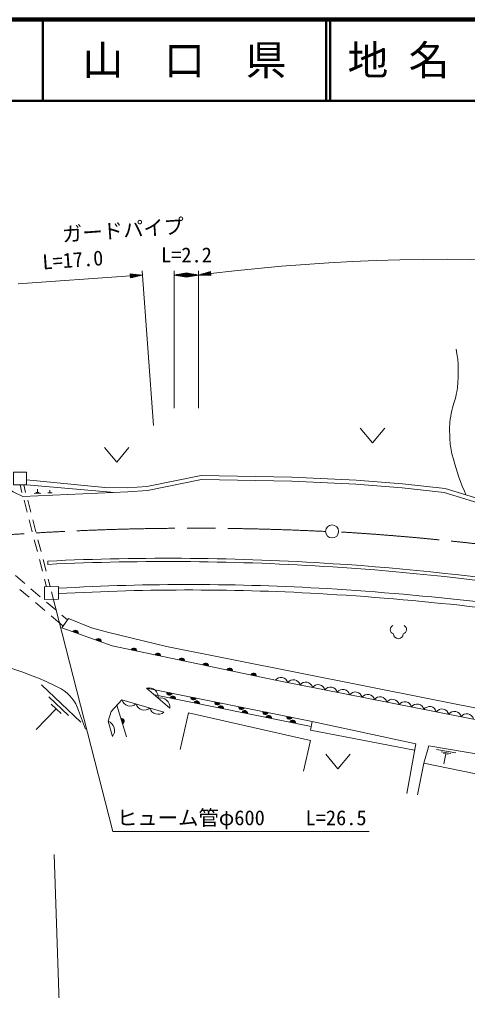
# Model space of a CAD drawing. Units: millimetres, scale not verified. Extents: x 40000 to 680000, y 20000 to 380000.
# Drawn here: x 330136 to 385101, y 260874 to 380000 of the extents above; entities that cross this region are included whole.
import ezdxf
from ezdxf.enums import TextEntityAlignment as Align

# ---------------------------------------------------------------- set-up
doc = ezdxf.new("R2010")
doc.units = ezdxf.units.MM
doc.header["$LTSCALE"] = 1000
doc.linetypes.add('CHAIN', pattern=[18.5, 12, -1.5, 3.5, -1.5])
for name, color, linetype, lineweight in [('M-BGD', 7, 'Continuous', 13), ('M-BMK', 2, 'CHAIN', 13), ('M-BMK-SRVR', 3, 'Continuous', 13), ('M-STR-HTXT', 7, 'Continuous', 13), ('M-STR-STRD', 7, 'Continuous', 13), ('M-TTL', 2, 'Continuous', 140), ('M-TTL-LINE', 7, 'Continuous', 50)]:
    doc.layers.add(name, color=color, linetype=linetype, lineweight=lineweight)
doc.layers.add('M-TTL-TXT', color=7, linetype='Continuous')
doc.styles.add('ＭＳ ゴシック', font='')
doc.styles.get('ＭＳ ゴシック').set_extended_font_data('MS Gothic')

msp = doc.modelspace()

# ---------------------------------------------------------------- linework, layer by layer
at = {"layer": 'M-BGD'}
for p, q in [((371934, 329867), (373434, 328067)), ((373434, 328067), (374934, 329867)), ((340575, 327477), (342075, 325677)), ((342075, 325677), (343575, 327477)), ((330448, 321985), (330209, 322906)), ((330899, 321989), (330661, 322906)), ((331023, 322906), (341832, 321989)), ((332773, 321874), (331962, 321837)), ((332565, 321973), (332160, 321955)), ((332363, 321964), (332343, 322396)), ((334136, 321937), (333623, 321913)), ((333880, 321925), (333864, 322267)), ((331077, 319565), (330700, 321017)), ((331527, 319569), (331150, 321021)), ((331705, 317145), (331328, 318597)), ((332156, 317149), (331779, 318601)), ((332334, 314726), (331957, 316178)), ((332784, 314730), (332407, 316181)), ((332962, 312306), (332585, 313758)), ((333412, 312310), (333035, 313762)), ((329640, 311775), (330783, 310803)), ((333453, 310417), (333213, 311338)), ((333902, 310425), (333664, 311342)), ((330206, 310092), (331349, 309120)), ((331544, 310155), (332687, 309183)), ((332111, 308472), (333253, 307500)), ((333448, 308535), (334591, 307563)), ((334015, 306852), (335446, 305635)), ((335342, 305383), (336168, 306507)), ((335353, 306915), (336038, 306331)), ((332857, 298385), (337656, 293784)), ((348576, 295512), (345736, 297972)), ((345736, 297972), (366048, 293894)), ((333750, 296915), (336150, 294614)), ((365925, 293284), (346689, 297146)), ((334643, 295444), (332189, 292884)), ((334043, 296019), (335243, 294869)), ((343272, 291992), (342098, 295869)), ((342712, 296538), (347843, 295033)), ((337384, 295233), (338258, 292924)), ((349848, 290452), (350866, 294949)), ((341543, 292021), (341008, 293923)), ((366048, 293894), (365829, 292803)), ((365829, 292803), (378603, 290349)), ((367700, 289892), (369200, 288092)), ((369200, 288092), (370700, 289892)), ((381303, 290427), (383643, 290030)), ((381862, 290172), (383032, 289973)), ((382128, 289966), (382713, 289867)), ((382420, 289917), (382209, 288669))]:
    msp.add_line(p, q, dxfattribs=at)
for points in [[(307762, 337479), (318632, 329819), (325316, 324498), (329379, 322035), (330557, 321473), (343415, 322062)], [(343385, 322561), (345769, 322708), (352418, 324046), (363566, 323862), (371438, 323472), (377122, 323036), (382348, 322474), (389120, 320386), (401859, 318514), (411506, 316753)], [(331023, 323520), (340602, 322587), (343385, 322561)], [(343415, 322062), (345834, 322211), (352463, 323545), (363549, 323362), (371406, 322973), (377076, 322538), (382246, 321982), (389010, 319897), (401777, 318021), (411416, 316261)], [(336168, 306507), (338984, 305385), (340943, 304834), (348167, 303094), (388449, 295054), (405080, 291871), (410242, 291238), (420323, 291044), (420299, 289536)], [(361524, 298944), (341514, 303150), (335342, 305383)], [(420299, 289536), (416012, 289404), (411487, 289669), (404051, 290582), (361524, 298944)], [(341008, 293923), (341404, 295112), (342712, 296538)], [(350866, 294949), (365832, 291563), (364976, 287778)], [(366048, 293894), (378747, 291136), (377640, 285067)], [(378961, 284869), (379738, 288766), (380332, 290896), (411452, 285616), (439592, 281461)], [(379738, 288766), (396854, 285265), (406762, 282887), (426462, 277397), (429133, 275063), (429485, 274241)]]:
    msp.add_lwpolyline(points, dxfattribs=at)
for points in [[(329416, 324465), (331023, 324465), (331023, 322906), (329416, 322906)], [(333205, 310413), (334919, 310441), (334945, 308873), (333231, 308845)]]:
    msp.add_lwpolyline(points, close=True, dxfattribs=at)
for centre, radius, start, end in [((351076, 28205), 282479, 86.57812, 93.27837), ((351072, 28068), 281945, 86.57893, 93.28146), ((346516, -38889), 349727, 80.37367, 86.48848), ((346547, -38540), 348704, 80.36384, 86.49002), ((336999, 304726), 354, 348.91051, 151.31569), ((336999, 304726), 283, 351.13455, 149.09165), ((376156, 305158), 536, 116.08703, 255.33416), ((377085, 305158), 536, 284.66584, 63.91297), ((336999, 304726), 212, 354.88088, 145.34533), ((336999, 304726), 142, 2.59261, 137.6336), ((336999, 304726), 100, 12.91027, 127.31593), ((336999, 304726), 100, 12.91027, 127.31593), ((339820, 303705), 354, 348.91051, 151.31569), ((339820, 303705), 283, 351.13455, 149.09165), ((339820, 303705), 212, 354.88088, 145.34533), ((339820, 303705), 142, 2.59261, 137.6336), ((339820, 303705), 100, 12.91027, 127.31593), ((339820, 303705), 100, 12.91027, 127.31593), ((376620, 304639), 600, 180, 0), ((344168, 302537), 354, 356.92666, 159.33183), ((344168, 302537), 283, 359.15069, 157.10779), ((344168, 302537), 212, 2.89702, 153.36147), ((344168, 302537), 142, 10.60875, 145.64974), ((344168, 302537), 100, 20.92641, 135.33208), ((344168, 302537), 100, 20.92641, 135.33208), ((318081, 264787), 37289, 62.54337, 87.90042), ((347104, 301920), 354, 356.92666, 159.33183), ((347104, 301920), 283, 359.15069, 157.10779), ((347104, 301920), 212, 2.89702, 153.36147), ((347104, 301920), 142, 10.60875, 145.64974), ((347104, 301920), 100, 20.92641, 135.33208), ((347104, 301920), 100, 20.92641, 135.33208), ((350040, 301303), 354, 356.92666, 159.33183), ((350040, 301303), 283, 359.15069, 157.10779), ((350040, 301303), 212, 2.89702, 153.36147), ((350040, 301303), 142, 10.60875, 145.64974), ((350040, 301303), 100, 20.92641, 135.33208), ((350040, 301303), 100, 20.92641, 135.33208), ((352976, 300686), 354, 356.92666, 159.33183), ((352976, 300686), 283, 359.15069, 157.10779), ((352976, 300686), 212, 2.89702, 153.36147), ((352976, 300686), 142, 10.60875, 145.64974), ((352976, 300686), 100, 20.92641, 135.33208), ((352976, 300686), 100, 20.92641, 135.33208), ((355912, 300068), 354, 356.92666, 159.33183), ((355912, 300068), 283, 359.15069, 157.10779), ((355912, 300068), 212, 2.89702, 153.36147), ((355912, 300068), 142, 10.60875, 145.64974), ((355912, 300068), 100, 20.92641, 135.33208), ((355912, 300068), 100, 20.92641, 135.33208), ((358847, 299451), 354, 356.92666, 159.33183), ((358847, 299451), 283, 359.15069, 157.10779), ((358847, 299451), 212, 2.89702, 153.36147), ((358847, 299451), 142, 10.60875, 145.64974), ((358847, 299451), 100, 20.92641, 135.33208), ((358847, 299451), 100, 20.92641, 135.33208), ((362216, 298452), 849, 13.1473, 144.60332), ((332859, 293782), 4752, 17.77288, 59.45947), ((346032, 296879), 1133, 353.05377, 105.14283), ((363735, 298154), 849, 13.1473, 144.60332), ((365254, 297855), 849, 13.1473, 144.60332), ((366772, 297556), 849, 13.1473, 144.60332), ((368291, 297258), 849, 13.1473, 144.60332), ((347452, 295649), 1133, 353.05377, 105.14283), ((348549, 297463), 354, 177.44269, 339.84787), ((348549, 297463), 283, 179.66673, 337.62383), ((348549, 297463), 212, 183.41306, 333.87751), ((348549, 297463), 142, 191.12479, 326.16578), ((348549, 297463), 100, 201.44245, 315.84812), ((348549, 297463), 100, 201.44245, 315.84812), ((348943, 296638), 354, 357.44269, 159.84787), ((348943, 296638), 283, 359.66673, 157.62383), ((348943, 296638), 212, 3.41306, 153.87751), ((348943, 296638), 142, 11.12479, 146.16578), ((348943, 296638), 100, 21.44245, 135.84812), ((348943, 296638), 100, 21.44245, 135.84812), ((351490, 296872), 354, 177.44269, 339.84787), ((351490, 296872), 283, 179.66673, 337.62383), ((351490, 296872), 212, 183.41306, 333.87751), ((351490, 296872), 142, 191.12479, 326.16578), ((351490, 296872), 100, 201.44245, 315.84812), ((351490, 296872), 100, 201.44245, 315.84812), ((369810, 296959), 849, 13.1473, 144.60332), ((371329, 296660), 849, 13.1473, 144.60332), ((372848, 296362), 849, 13.1473, 144.60332), ((374366, 296063), 849, 13.1473, 144.60332), ((343720, 296810), 1044, 195.06086, 312.23193), ((345431, 296308), 1044, 195.06086, 312.23193), ((347141, 295806), 1044, 195.06086, 312.23193), ((351885, 296048), 354, 357.44269, 159.84787), ((351885, 296048), 283, 359.66673, 157.62383), ((351885, 296048), 212, 3.41306, 153.87751), ((351885, 296048), 142, 11.12479, 146.16578), ((351885, 296048), 100, 21.44245, 135.84812), ((351885, 296048), 100, 21.44245, 135.84812), ((354432, 296281), 354, 177.44269, 339.84787), ((354432, 296281), 283, 179.66673, 337.62383), ((354432, 296281), 212, 183.41306, 333.87751), ((354432, 296281), 142, 191.12479, 326.16578), ((354432, 296281), 100, 201.44245, 315.84812), ((354432, 296281), 100, 201.44245, 315.84812), ((354826, 295457), 354, 357.44269, 159.84787), ((354826, 295457), 283, 359.66673, 157.62383), ((354826, 295457), 212, 3.41306, 153.87751), ((354826, 295457), 142, 11.12479, 146.16578), ((354826, 295457), 100, 21.44245, 135.84812), ((354826, 295457), 100, 21.44245, 135.84812), ((357373, 295691), 354, 177.44269, 339.84787), ((357373, 295691), 283, 179.66673, 337.62383), ((357373, 295691), 212, 183.41306, 333.87751), ((357373, 295691), 142, 191.12479, 326.16578), ((357373, 295691), 100, 201.44245, 315.84812), ((357373, 295691), 100, 201.44245, 315.84812), ((375885, 295764), 849, 13.1473, 144.60332), ((377404, 295466), 849, 13.1473, 144.60332), ((378923, 295167), 849, 13.1473, 144.60332), ((380442, 294868), 849, 13.1473, 144.60332), ((342633, 293914), 354, 295.64205, 98.04723), ((357767, 294867), 354, 357.44269, 159.84787), ((357767, 294867), 283, 359.66673, 157.62383), ((357767, 294867), 212, 3.41306, 153.87751), ((357767, 294867), 142, 11.12479, 146.16578), ((357767, 294867), 100, 21.44245, 135.84812), ((357767, 294867), 100, 21.44245, 135.84812), ((360314, 295100), 354, 177.44269, 339.84787), ((360314, 295100), 283, 179.66673, 337.62383), ((360314, 295100), 212, 183.41306, 333.87751), ((360314, 295100), 142, 191.12479, 326.16578), ((360314, 295100), 100, 201.44245, 315.84812), ((360314, 295100), 100, 201.44245, 315.84812), ((360708, 294276), 354, 357.44269, 159.84787), ((360708, 294276), 283, 359.66673, 157.62383), ((360708, 294276), 212, 3.41306, 153.87751), ((360708, 294276), 142, 11.12479, 146.16578), ((360708, 294276), 100, 21.44245, 135.84812), ((360708, 294276), 100, 21.44245, 135.84812), ((363256, 294509), 354, 177.44269, 339.84787), ((363256, 294509), 283, 179.66673, 337.62383), ((363256, 294509), 212, 183.41306, 333.87751), ((363256, 294509), 142, 191.12479, 326.16578), ((363256, 294509), 100, 201.44245, 315.84812), ((363256, 294509), 100, 201.44245, 315.84812), ((381960, 294570), 849, 13.1473, 144.60332), ((383479, 294271), 849, 13.1473, 144.60332), ((384998, 293973), 849, 13.1473, 144.60332), ((340577, 292776), 1226, 322.01595, 69.40132), ((342633, 293914), 283, 297.86609, 95.82319), ((342633, 293914), 212, 301.61242, 92.07687), ((342633, 293914), 142, 309.32415, 84.36514), ((342633, 293914), 100, 319.64181, 74.04748), ((342633, 293914), 100, 319.64181, 74.04748), ((363650, 293685), 354, 357.44269, 159.84787), ((363650, 293685), 283, 359.66673, 157.62383), ((363650, 293685), 212, 3.41306, 153.87751), ((363650, 293685), 142, 11.12479, 146.16578), ((363650, 293685), 100, 21.44245, 135.84812), ((363650, 293685), 100, 21.44245, 135.84812)]:
    msp.add_arc(centre, radius, start, end, dxfattribs=at)
msp.add_open_spline([(383693, 339570), (383850, 338664), (383910, 338389), (383947, 337623), (383975, 337061), (383972, 336745), (383947, 336183), (383915, 335453), (383900, 335041), (383778, 334321), (383624, 333411), (383376, 332937), (383185, 332035), (383068, 331476), (382975, 331165), (382931, 330595), (382874, 329837), (382897, 329408), (382931, 328648), (382966, 327882), (382991, 327443), (383185, 326701), (383661, 324879), (383978, 323863), (384709, 322129), (384782, 321956), (384804, 321894), (384900, 321687)], degree=3, knots=[0, 0, 0, 0, 1, 1, 1, 2, 2, 2, 3, 3, 3, 4, 4, 4, 5, 5, 5, 6, 6, 6, 7, 7, 7, 8, 8, 8, 9, 9, 9, 9], dxfattribs=at)
at = {"layer": 'M-BMK'}
for centre, radius, start, end in [((351544, -4979), 322570, 87.13206, 99.48251), ((350282, 728), 316987, 70.95478, 86.56374)]:
    msp.add_arc(centre, radius, start, end, dxfattribs=at)
at = {"layer": 'M-BMK-SRVR'}
msp.add_circle((368484, 317196), 800, dxfattribs=at)
at = {"layer": 'M-STR-HTXT'}
for p, q in [((346572, 330191), (345206, 349148)), ((349130, 332327), (349130, 349149)), ((352113, 332327), (352113, 349149)), ((352113, 348649), (353570, 349085)), ((353632, 348589), (353570, 349085)), ((329977, 347550), (343746, 348541)), ((345242, 348649), (343728, 348791)), ((343728, 348791), (343764, 348292)), ((344031, 348762), (343731, 348741)), ((343735, 348691), (344333, 348734)), ((344636, 348706), (343739, 348641)), ((343742, 348591), (344939, 348677)), ((345242, 348649), (343746, 348541)), ((343749, 348492), (344946, 348578)), ((344651, 348506), (343753, 348442)), ((343757, 348392), (344355, 348435)), ((344059, 348363), (343760, 348342)), ((345242, 348649), (343764, 348292)), ((349130, 348649), (350630, 348899)), ((349130, 348649), (350630, 348399)), ((349130, 348649), (350630, 348649)), ((350630, 348699), (349430, 348699)), ((350630, 348599), (349430, 348599)), ((349730, 348749), (350630, 348749)), ((349730, 348549), (350630, 348549)), ((350630, 348799), (350030, 348799)), ((350630, 348499), (350030, 348499)), ((350330, 348849), (350630, 348849)), ((350330, 348449), (350630, 348449)), ((352113, 348649), (350613, 348899)), ((350613, 348899), (350613, 348399)), ((350913, 348849), (350613, 348849)), ((350613, 348799), (351213, 348799)), ((351513, 348749), (350613, 348749)), ((350613, 348699), (351813, 348699)), ((352113, 348649), (350613, 348399)), ((352113, 348649), (350613, 348649)), ((350613, 348599), (351813, 348599)), ((351513, 348549), (350613, 348549)), ((350613, 348499), (351213, 348499)), ((350913, 348449), (350613, 348449)), ((350630, 348399), (350630, 348899)), ((352113, 348649), (353601, 348837)), ((352113, 348649), (353632, 348589)), ((353595, 348887), (352404, 348736)), ((353607, 348788), (352417, 348637)), ((352696, 348824), (353589, 348936)), ((352721, 348625), (353614, 348738)), ((353582, 348986), (352987, 348911)), ((353620, 348688), (353025, 348613)), ((353278, 348998), (353576, 349036)), ((353329, 348601), (353626, 348639)), ((334400, 277562), (335156, 255717))]:
    msp.add_line(p, q, dxfattribs=at)
msp.add_lwpolyline([(334051, 309775), (341579, 280407), (373029, 280407)], dxfattribs=at)
msp.add_arc((382810, 105805), 244777, 75.1043, 96.85322, dxfattribs=at)
at = {"layer": 'M-STR-STRD'}
msp.add_line((333618, 313558), (333637, 313158), dxfattribs=at)
for centre, radius, start, end in [((348283, 4087), 309818, 86.23957, 92.71305), ((348283, 4087), 309417, 86.23957, 92.71305), ((348304, -750), 314243, 76.2786, 86.30119), ((348304, -750), 314644, 76.2786, 86.30119)]:
    msp.add_arc(centre, radius, start, end, dxfattribs=at)
at = {"layer": 'M-TTL'}
msp.add_line((680000, 380000), (40000, 380000), dxfattribs=at)
at = {"layer": 'M-TTL-LINE'}
for p, q in [((333000, 380000), (333000, 370000)), ((367750, 380000), (367750, 370000)), ((368250, 380000), (368250, 370000)), ((40000, 370000), (680000, 370000))]:
    msp.add_line(p, q, dxfattribs=at)

# ---------------------------------------------------------------- texts
at = {"layer": 'M-STR-HTXT', "style": 'ＭＳ ゴシック'}
for s, p in [('ガードパイプ', (342951, 352699)), ('L=17.0', (336789, 349043))]:
    msp.add_text(s, height=1833, rotation=4.12, dxfattribs=at).set_placement(p, align=Align.BOTTOM_CENTER)
for s, p in [('L=2.2', (350621, 349649)), ('ヒューム管φ600\u3000\u3000L=26.5', (357404, 280607))]:
    msp.add_text(s, height=1833, dxfattribs=at).set_placement(p, align=Align.BOTTOM_CENTER)
at = {"layer": 'M-TTL-TXT', "style": 'ＭＳ ゴシック'}
msp.add_text('山\u3000口\u3000県', height=3666, dxfattribs=at).set_placement((350375, 375000), align=Align.MIDDLE_CENTER)
msp.add_text('地 名', height=3666, dxfattribs=at).set_placement((370380, 375000), align=Align.MIDDLE_LEFT)

doc.saveas('drawing.dxf')
